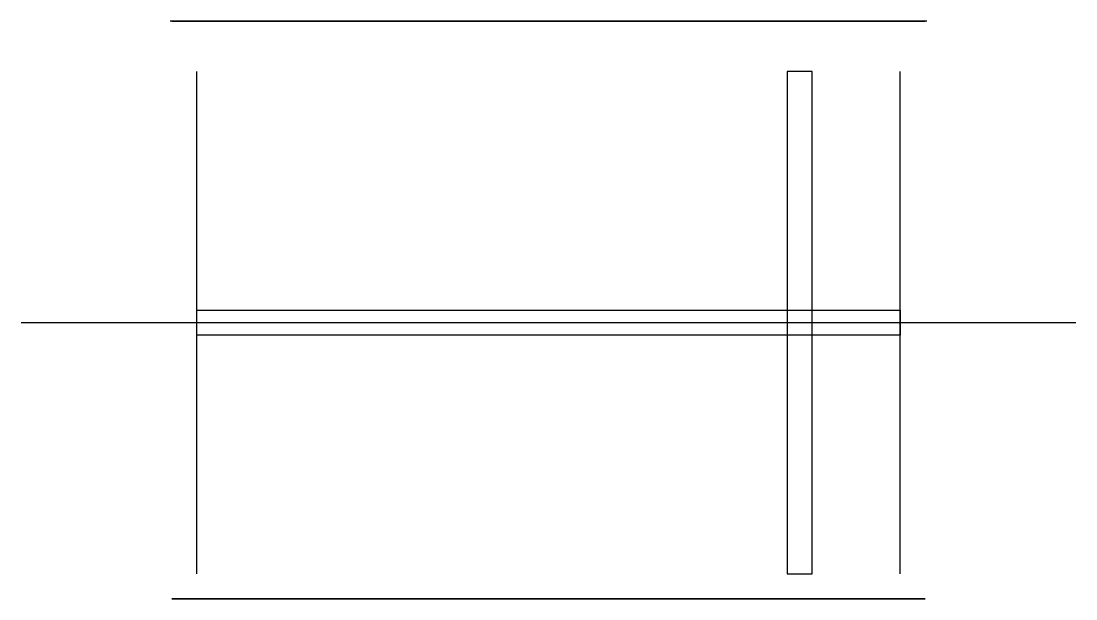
# Model space of a CAD drawing. Header units: inches. Extents: x -21 to 21, y -11 to 12.
import ezdxf

# ---------------------------------------------------------------- set-up
doc = ezdxf.new("R2010")
doc.units = ezdxf.units.IN
doc.header["$MEASUREMENT"] = 0

msp = doc.modelspace()

# ---------------------------------------------------------------- linework, layer by layer
for p, q in [((15.062, 12), (-15.062, 12)), ((-15, 12, 42.125), (-15, 12)), ((-15, 12, 40.814), (14, 12, 40.814)), ((14, 12), (-15, 12)), ((-15, 12), (-15, 12, 40.814)), ((-14, 12, 42), (15, 12, 42)), ((14, 12, 41), (-14, 12, 41)), ((14, 12, 40.814), (14, 12)), ((14, 12, 1), (14, 12, 41)), ((-14, -10), (-14, 10)), ((10.5, 10), (9.5, 10)), ((9.5, 10), (9.5, -10)), ((10.5, -10), (10.5, 10)), ((14, -10), (14, 10)), ((-14, 0.5), (14, 0.5)), ((-14, -0.5), (-14, 0.5)), ((14, 0.5), (14, -0.5)), ((-21, 0), (21, 0)), ((14, -0.5), (-14, -0.5)), ((9.5, -10), (10.5, -10)), ((-15, -11, 42.125), (15, -11, 42.125)), ((15, -11), (-15, -11)), ((-15, -11), (-15, -11, 42.125)), ((-14, -11), (14, -11)), ((15, -11, 42), (15, -11, -4)), ((15, -11, 42.125), (15, -11))]:
    msp.add_line(p, q)

doc.saveas('drawing.dxf')
